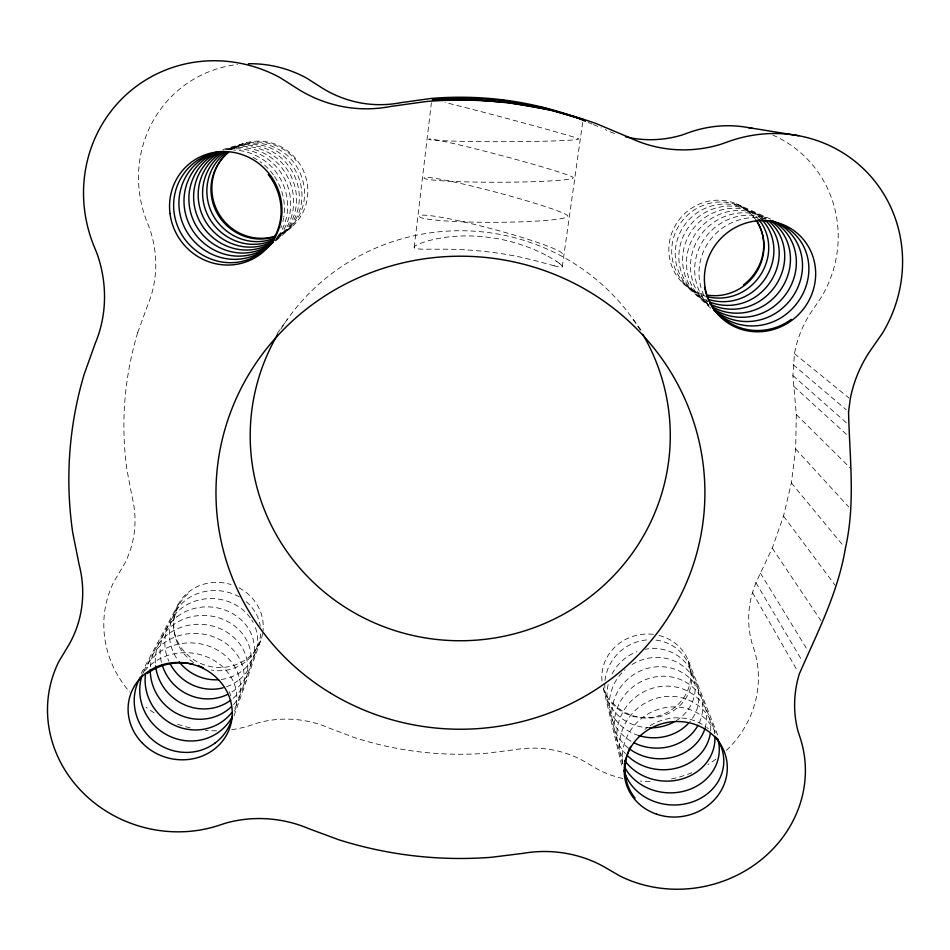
<?xml version="1.0" encoding="UTF-8"?>
<svg xmlns="http://www.w3.org/2000/svg" width="950" height="950" viewBox="0 0 950 950"><rect width="100%" height="100%" fill="white"/><g stroke="black" fill="none" stroke-linecap="round" stroke-linejoin="round"><path stroke-width="0.71" stroke-dasharray="4.75 3.56" d="M726.346 750.405A107.552 100.439 -12.4 0 0 753.54 647.864L751.842 642.711A103.597 95.76 -23.9 0 1 752.483 592.527L755.927 582.694L772.279 548.114L783.524 516.076L791.362 482.909L795.661 448.958L796.314 414.568L792.894 375.571L794.461 353.661A109.036 101.971 -38.5 0 1 811.193 312.099L821.524 296.97A117.23 112.694 -48.4 0 0 772.884 135.114M414.188 247.344L431.395 102.754M562.269 266.784L582.659 122.467M233.997 715.849L261.357 638.637M137.726 332.571L147.511 305.603A111.435 104.821 45.3 0 0 149.601 228.439L147.274 222.573A118.477 114.582 57 0 1 237.476 64.505M141.229 673.36L178.22 604.378M277.103 333.604L287.244 319.509M275.726 240.944L293.312 225.53M222.846 149.554L246.786 142.583M554.254 265.81L546.737 263.708A76.024 6.365 20.2 0 1 536.987 261.096L533.294 260.158A75.774 6.721 16.5 0 1 521.028 257.248C495.318 251.797 469.051 249.209 442.783 249.185A75.941 7.41 -5.4 0 1 432.179 249.161L426.324 249.209A73.613 7.042 -9 0 1 416.575 248.627L415.518 248.389A70.763 6.579 -12.7 0 1 416.658 245.029L418 244.352A73.779 7.066 -9 0 1 428.664 240.694L434.577 239.246A76.166 7.446 -5.4 0 1 444.885 237.393C469.051 234.116 493.858 236.372 517.18 243.426A76.143 6.757 16.5 0 1 528.877 247.428L532.499 248.912A76.071 6.389 20.2 0 1 542.379 253.317L548.031 256.286M588.086 122.36L592.04 124.022M593.358 124.581L601.279 127.906M736.024 203.727L772.504 219.913M556.736 261.452L559.633 263.554M794.461 353.661L849.11 398.109M793.096 364.622L846.331 409.842M792.894 375.571L847.103 423.415M682.48 282.684L710.659 308.192M793.856 386.389L847.056 434.922M796.314 414.568L850.761 468.445M795.661 448.958L848.706 506.968M791.362 482.909L843.529 546.013M783.524 516.076L835.086 585.236M633.258 319.497L641.844 331.241M772.279 548.114L820.966 620.73M760.439 573.171L807.88 650.667M755.927 582.694L801.836 660.274M752.483 592.527L797.798 671.543M688.406 660.998L718.057 735.977M603.25 687.752L622.381 768.253M280.761 329.282A210.033 205.01 -0.2 0 1 640.514 330.517M614.472 133.463A116.375 111.091 -71 0 1 605.209 129.639M715.849 759.204A107.552 100.439 -12.4 0 1 707.857 764.572M691.861 772.694A107.552 100.439 -12.4 0 1 670.676 779.119M650.061 781.351A107.552 100.439 -12.4 0 1 640.407 781.114M622.761 778.501A107.552 100.439 -12.4 0 1 598.536 769.773L584.559 761.544A98.646 90.357 -3.6 0 0 514.223 749.776L487.006 753.207A336.312 328.51 -0.2 0 1 354.742 737.699L329.092 728.033A99.299 91.058 8.4 0 0 257.165 723.128L251.821 724.909A108.763 101.864 17 0 1 231.752 729.683M137.726 332.571A336.312 328.51 -0.2 0 0 126.884 469.466L132.121 496.969A105.842 98.289 29.5 0 1 122.574 567.257L114.166 581.198A108.763 101.864 17 0 0 129.889 692.158M216.541 730.788A108.763 101.864 17 0 1 205.39 730.301M190.202 727.866A108.763 101.864 17 0 1 175.441 723.437M154.149 712.856A108.763 101.864 17 0 1 146.122 707.275M231.42 149.72A49.068 47.512 56.4 0 1 301.601 167.034A49.068 47.512 56.4 0 1 278.397 235.066M702.596 294.132A48.569 46.74 -47.9 0 1 677.492 222.003A48.569 46.74 -47.9 0 1 754.561 217.977M659.003 635.419A44.674 41.764 -12.3 0 1 677.813 704.734A44.674 41.764 -12.3 0 1 603.606 688.833M602.015 681.15A44.674 41.764 -12.3 0 1 653.517 634.386M262.639 633.484A45.172 42.346 16.8 0 1 209.095 666.283A45.172 42.346 16.8 0 1 174.752 613.047A45.172 42.346 16.8 0 1 231.064 584.559M238.961 587.824A45.172 42.346 16.8 0 1 263.019 630.847M547.972 256.262A73.862 5.759 23.8 0 1 556.688 261.44M559.621 263.554A70.739 5.059 27.5 0 1 561.403 267.092L560.524 267.033A73.483 5.736 23.8 0 1 554.123 265.751M260.632 633.864A45.363 40.624 2.6 0 1 244.756 662.387A44.591 42.869 41.9 0 1 211.304 669.999M239.329 596.897A45.363 40.624 2.6 0 0 185.832 600.056A45.279 43.486 41.6 0 0 177.484 659.585M246.145 601.623A45.363 40.624 2.6 0 1 260.312 626.252M193.503 662.578A44.591 42.869 41.9 0 1 190 592.123M221.314 679.476A45.279 43.486 41.6 0 0 241.442 671.377A46.087 41.182 2.6 0 0 254.268 624.744M177.08 616.681A46.823 41.741 2.6 0 1 243.164 621.787A46.823 41.741 2.6 0 1 238.023 680.663M250.266 617.809A46.087 41.182 2.6 0 0 181.521 608.238A45.992 44.139 41.3 0 0 168.851 661.176M251.762 620.053A46.087 41.182 2.6 0 1 253.104 622.369M155.337 662.993A47.488 45.481 40.8 0 1 172.496 625.409A47.595 42.322 2.6 0 1 239.661 630.539A47.595 42.322 2.6 0 1 234.484 690.234A46.728 44.804 41 0 1 229.781 693.286M238.023 680.651A45.992 44.139 41.3 0 1 225.756 687.016M161.417 662.221A46.728 44.804 41 0 1 177.08 616.693M233.059 698.357A48.391 42.916 2.7 0 0 235.054 638.578A48.391 42.916 2.7 0 0 167.758 634.41A48.272 46.194 40.5 0 0 150.397 666.698M234.769 708.237A50.053 44.163 2.7 0 0 221.742 652.828A50.053 44.163 2.7 0 0 157.795 653.351A49.911 47.666 40 0 0 143.343 672.089M233.439 704.591A49.21 43.534 2.7 0 0 229.164 645.953A49.21 43.534 2.7 0 0 162.854 643.72A49.079 46.918 40.2 0 0 146.727 667.755M142.749 673.502A50.777 48.438 39.7 0 1 143.949 671.876M144.566 671.08A50.777 48.438 39.7 0 1 152.546 663.326A50.932 44.816 2.6 0 1 213.762 660.25A50.932 44.816 2.6 0 1 234.579 711.289M229.116 691.576A51.834 45.481 2.6 0 1 231.194 697.015M604.782 683.323A44.531 42.251 -38.1 0 0 613.629 710.683A45.208 40.577 4.5 0 0 649.812 727.783M604.984 680.616A44.531 42.251 -38.1 0 1 647.758 639.861M655.975 640.098A44.531 42.251 -38.1 0 1 683.359 655.298A44.519 40.042 4.5 0 1 673.241 710.849A44.519 40.042 4.5 0 1 611.301 701.231M676.234 720.658A45.208 40.577 4.5 0 0 686.838 664.193A45.22 42.845 -37.8 0 0 645.121 649.278M699.236 722.914A46.669 41.693 4.4 0 0 694.117 682.836A46.657 44.116 -37.4 0 0 629.981 677.267A46.657 44.116 -37.4 0 0 621.039 740.869A47.429 42.275 4.4 0 0 629.102 748.624M631.109 741.249A46.669 41.693 4.4 0 1 618.486 730.502A45.932 43.474 -37.6 0 1 625.053 669.714M632.023 664.513A45.932 43.474 -37.6 0 1 690.424 673.372A45.932 41.123 4.4 0 1 689.831 721.774M616.016 720.432A45.22 42.845 -37.8 0 1 608.178 684.463M612.073 673.954A45.22 42.845 -37.8 0 1 636.975 651.617M705.019 728.258A47.429 42.275 4.4 0 0 697.929 692.609A47.417 44.769 -37.1 0 0 632.771 687.004A47.417 44.769 -37.1 0 0 623.663 751.592A48.212 42.869 4.3 0 0 625.516 753.73M638.732 735.538A45.932 41.123 4.4 0 1 616.016 720.444M710.588 730.942A48.212 42.869 4.3 0 0 701.872 702.715A48.201 45.458 -36.9 0 0 638.079 695.258A48.201 45.458 -36.9 0 0 623.117 757.993M623.2 764.227A49.008 46.158 -36.7 0 1 643.661 703.938A49.008 46.158 -36.7 0 1 705.957 713.153A49.032 43.474 4.3 0 1 714.637 733.59M622.594 763.562A49.851 46.871 -36.5 0 1 652.804 711.467A49.851 46.871 -36.5 0 1 710.172 723.959A49.875 44.104 4.3 0 1 716.062 733.863M644.908 729.374A50.706 47.619 -36.3 0 1 647.472 727.451M650.156 725.693A50.706 47.619 -36.3 0 1 705.933 726.857M706.729 727.462A50.706 47.619 -36.3 0 1 708.284 728.709M755.903 219.866A48.224 44.733 -45.9 0 0 691.018 212.218A48.545 47.524 -43.7 0 0 672.363 259.006A48.545 47.524 -43.7 0 0 705.126 296.115M763.052 218.31A50.706 46.871 -45.3 0 0 702.953 218.975A51.062 49.946 -41.9 0 0 708.094 303.109M759.062 219.866A49.02 45.422 -45.7 0 0 694.866 214.391A49.353 48.307 -43.1 0 0 675.592 259.944A49.353 48.307 -43.1 0 0 705.363 298.348M707.596 301.197A50.196 49.115 -42.5 0 1 698.844 216.648A49.851 46.134 -45.5 0 1 762.197 219.996M707.904 304.178A51.953 50.813 -41.3 0 1 707.216 221.398A51.585 47.631 -45.2 0 1 765.938 218.868M765.344 218.785A54.435 50.065 -44.6 0 0 720.919 229.164A54.851 53.592 -39.4 0 0 705.328 298.264M766.139 218.108A52.499 48.414 -45 0 0 711.621 223.891A52.891 51.704 -40.7 0 0 708.866 305.508M708.557 305.033A53.853 52.63 -40.1 0 1 716.193 226.48A53.449 49.222 -44.8 0 1 765.914 218.049M707.619 302.1A54.851 53.592 -39.4 0 1 705.874 299.238M280.464 234.187A49.103 46.123 55.4 0 0 293.55 162.118A49.495 48.391 53.6 0 0 229.817 149.969M233.569 148.841A48.688 47.607 54.1 0 1 296.246 160.787M226.456 149.435A52.096 50.92 51.8 0 1 284.893 166.369A51.656 48.426 54.7 0 1 276.45 238.984M277.032 237.916A50.777 47.631 54.9 0 0 287.886 164.908A51.193 50.053 52.4 0 0 227.525 149.435M228.641 149.613A50.338 49.21 53 0 1 290.759 163.483A49.922 46.871 55.2 0 1 277.495 236.728M276.533 239.269A52.571 49.234 54.5 0 0 281.806 167.889A53.022 51.822 51.1 0 0 225.423 149.625M277.923 236.502A54.494 50.956 54.1 0 0 275.286 171.095A54.981 53.734 49.8 0 0 233.641 150.017M277.281 237.357A54.494 50.956 54.1 0 1 275.939 239.02M252.938 157.368A56.026 54.732 49.2 0 1 261.844 162.973M264.563 165.193A56.026 54.732 49.2 0 1 271.842 172.793A55.516 51.858 53.9 0 1 273.933 175.607M274.586 176.581A55.516 51.858 53.9 0 1 283.753 217.146M283.563 218.251A55.516 51.858 53.9 0 1 282.863 221.528M281.616 225.791A55.516 51.858 53.9 0 1 280.868 227.869M227.703 149.399A53.984 52.761 50.5 0 1 278.599 169.468A53.521 50.077 54.3 0 1 274.859 240.718M562.388 253.555A74.017 6.353 14.9 0 0 489.547 228.214A74.017 6.353 14.9 0 0 419.461 216.137A74.219 6.116 -0.1 0 0 495.223 222.312A74.219 6.116 -0.1 0 0 567.72 215.709A74.444 4.667 14.9 0 0 494.273 191.757A74.444 4.667 14.9 0 0 424.021 177.864A74.646 4.418 -0.1 0 0 500.46 182.246A74.646 4.418 -0.1 0 0 573.123 177.424A74.86 2.933 14.9 0 0 499.059 154.909A74.86 2.933 14.9 0 0 428.64 139.139A75.074 2.672 -0.1 0 0 505.744 141.704A75.074 2.672 -0.1 0 0 578.586 138.712A75.299 1.152 15 0 0 524.032 123.073A75.299 1.152 15 0 0 445.027 102.481"/><path stroke-width="1.43" d="M465.298 99.453L473.907 99.786A76.594 0.796 4.3 0 0 507.692 102.434L551.095 110.058L583.074 119.558L544.065 107.825L504.593 100.605A76.606 0.796 4.3 0 0 469.787 98.076L465.856 98.04A76.273 0.843 -1.8 0 0 465.191 99.453M748.576 127.633L798.641 135.731M585.438 121.256L576.211 117.373A336.312 328.51 -0.2 0 0 430.718 98.503L400.722 102.671A117.135 112.124 81.9 0 1 322.549 88.255L306.648 78.114A118.477 114.582 57 0 0 248.377 63.757M642.77 334.293A210.033 205.01 -0.2 0 1 460.204 640.751A210.033 205.01 -0.2 0 1 277.733 334.293M625.432 136.741A116.375 111.091 -71 0 0 682.314 134.924L688.275 132.786A117.23 112.694 -48.4 0 1 752.531 128.44M275.595 236.063A49.068 47.512 56.4 0 1 218.346 212.871A49.068 47.512 56.4 0 1 228.261 152.19M756.271 220.376A48.569 46.74 -47.9 0 1 756.164 272.65A48.569 46.74 -47.9 0 1 708.367 295.284M203.324 667.755A44.591 42.869 41.9 0 1 198.265 665.463M230.85 700.126A47.488 45.481 40.8 0 1 184.015 704.579A47.488 45.481 40.8 0 1 155.574 665.891M227.276 694.581A46.728 44.804 41 0 1 162.189 665M218.559 679.737A45.279 43.486 41.6 0 1 179.158 661.865M223.084 687.8A45.992 44.139 41.3 0 1 170.098 663.741M215.009 743.102A50.777 48.438 39.7 0 1 151.739 739.112A50.777 48.438 39.7 0 1 140.564 676.911M142.274 674.892A49.911 47.666 40 0 0 160.598 730.871A49.911 47.666 40 0 0 219.177 731.809A50.932 44.816 2.6 0 0 232.334 716.478M150.266 669.631A48.272 46.194 40.5 0 0 176.795 713.509A48.272 46.194 40.5 0 0 227.086 710.339A49.21 43.534 2.7 0 0 231.456 706.622M145.54 673.562A49.079 46.918 40.2 0 0 169.409 722.57A49.079 46.918 40.2 0 0 223.203 720.896A50.053 44.163 2.7 0 0 231.515 712.88M232.192 716.775A51.834 45.481 2.6 0 1 215.009 743.114M147.119 673.633A51.834 45.481 2.6 0 1 193.171 664.181M705.019 728.258A47.429 42.275 4.4 0 1 629.102 748.624M688.049 723.769A45.932 41.123 4.4 0 1 638.732 735.538M698.036 725.289A46.669 41.693 4.4 0 1 633.602 742.603M673.883 722.036A45.208 40.577 4.5 0 1 649.812 727.783M716.288 737.509A50.754 44.745 4.2 0 1 701.302 797.881A50.754 44.745 4.2 0 1 632.094 785.935A49.851 46.871 -36.5 0 1 624.008 770.355M717.903 739.207A49.875 44.104 4.3 0 1 690.377 789.117A49.875 44.104 4.3 0 1 629.197 774.107A49.008 46.158 -36.7 0 1 624.459 766.84M710.268 733.614A48.212 42.869 4.3 0 1 677.16 767.968A48.212 42.869 4.3 0 1 627.499 755.749M714.887 736.321A49.032 43.474 4.3 0 1 682.266 778.893A49.032 43.474 4.3 0 1 626.383 762.66A48.201 45.458 -36.9 0 1 624.672 760.38M635.099 798.178A50.706 47.619 -36.3 0 1 630.776 746.451M706.087 296.388A48.545 47.524 -43.7 0 0 747.994 288.337A49.02 45.422 -45.7 0 0 759.062 219.866M757.447 222.229A48.224 44.733 -45.9 0 1 743.363 285.012M768.336 220.709A51.585 47.631 -45.2 0 1 762.814 298.977A51.062 49.946 -41.9 0 1 709.947 304.071M762.197 219.996A49.851 46.134 -45.5 0 1 752.768 291.769A49.353 48.307 -43.1 0 1 709.187 299.666M765.284 220.269A50.706 46.871 -45.3 0 1 757.708 295.308A50.196 49.115 -42.5 0 1 710.457 302.361M711.491 306.446A51.953 50.813 -41.3 0 0 768.099 302.777A52.499 48.414 -45 0 0 771.376 221.314M768.918 220.946A55.444 50.932 -44.4 0 1 808.129 260.11A55.444 50.932 -44.4 0 1 785.127 314.996A54.851 53.592 -39.4 0 1 713.901 309.938M757.803 220.246A55.444 50.932 -44.4 0 1 767.826 220.768M714.198 310.234A53.853 52.63 -40.1 0 0 779.238 310.781A54.435 50.065 -44.6 0 0 802.37 261.713A54.435 50.065 -44.6 0 0 772.564 220.946M772.599 221.077A53.449 49.222 -44.8 0 1 773.573 306.707A52.891 51.704 -40.7 0 1 713.189 308.726M791.219 319.378A55.884 54.589 -38.8 0 1 705.304 290.676M705.031 289.572A55.884 54.589 -38.8 0 1 704.532 287.339M228.641 152.273A48.688 47.607 54.1 0 0 221.849 220.21A49.103 46.123 55.4 0 0 275.168 236.467M220.566 152.036A52.096 50.92 51.8 0 0 205.319 229.936A52.571 49.234 54.5 0 0 273.267 241.751M223.749 151.299A51.193 50.053 52.4 0 0 209.665 227.371A51.656 48.426 54.7 0 0 273.042 241.122M227.252 151.644A49.495 48.391 53.6 0 0 217.918 222.514A49.922 46.871 55.2 0 0 274.847 237.975M274.431 239.364A50.777 47.631 54.9 0 1 213.857 224.901A50.338 49.21 53 0 1 225.055 151.691M222.431 151.549A56.026 54.732 49.2 0 0 177.602 184.941A56.026 54.732 49.2 0 0 186.295 241.11A56.572 52.796 53.7 0 0 262.342 251.56A56.572 52.796 53.7 0 0 268.268 174.551M218.975 151.572A54.981 53.734 49.8 0 0 191.318 238.165A55.516 51.858 53.9 0 0 274.562 239.376M219.26 151.881A53.022 51.822 51.1 0 0 200.806 232.572A53.521 50.077 54.3 0 0 272.472 242.749M273.054 242.155A54.494 50.956 54.1 0 1 196.139 235.315A53.984 52.761 50.5 0 1 218.001 151.929M848.552 411.73C849.502 457.259 855.701 503.108 845.393 548.269C837.983 592.966 817.071 633.116 799.259 674.084A120.222 109.333 -22.7 0 0 798.095 731.453L800.019 737.342A124.462 114.427 -11.6 0 1 758.824 861.638A124.462 114.427 -11.6 0 1 620.065 876.09L603.962 866.744A113.679 102.173 -3.4 0 0 522.773 853.385L491.34 857.292A391.554 379.192 -0.2 0 1 338.556 839.681L308.892 828.697A114.534 103.087 8 0 0 225.744 823.116L219.581 825.146A126.065 116.327 15.9 0 1 81.973 791.73A126.065 116.327 15.9 0 1 59.066 661.153L68.697 645.169A123.203 112.718 28 0 0 79.099 564.466L72.758 532.819A391.554 379.192 -0.2 0 1 84.075 374.609L95.249 343.318A130.673 121.647 43.2 0 0 97.007 253.543L94.228 246.703A138.878 133.784 53.5 0 1 126.445 94.478A138.878 133.784 53.5 0 1 280.072 77.651L298.799 89.561A138.237 131.955 81.1 0 0 390.593 106.471L425.802 101.579A391.554 379.192 -0.2 0 1 596.505 123.714L628.959 137.358A137.251 130.459 -69.2 0 0 720.884 144.269L727.89 141.776A137.263 131.112 -45.3 0 1 874.321 180.595A137.263 131.112 -45.3 0 1 882.408 333.272L870.176 350.847A127.478 117.729 -36.6 0 0 850.25 399.036L848.552 411.73M170.002 213.536A57.487 55.456 52.7 0 0 259.825 254.6A57.487 55.456 52.7 0 0 247.451 156.726A57.487 55.456 52.7 0 0 170.002 213.536M769.571 330.493A56.846 54.376 -44.6 0 0 802.714 238.664A56.846 54.376 -44.6 0 0 707.774 259.421A56.846 54.376 -44.6 0 0 769.571 330.493M656.557 814.162A51.704 47.595 -11.5 0 0 726.797 761.021A51.704 47.595 -11.5 0 0 643.946 732.688A51.704 47.595 -11.5 0 0 656.557 814.162M142.429 743.185A52.357 48.367 15.7 0 0 230.114 726.833A52.357 48.367 15.7 0 0 167.972 663.385A52.357 48.367 15.7 0 0 142.429 743.185M330.576 693.132A244.471 236.514 -0.2 0 0 704.746 501.267A244.471 236.514 -0.2 0 0 345.99 283.753A244.471 236.514 -0.2 0 0 330.576 693.132"/></g></svg>
